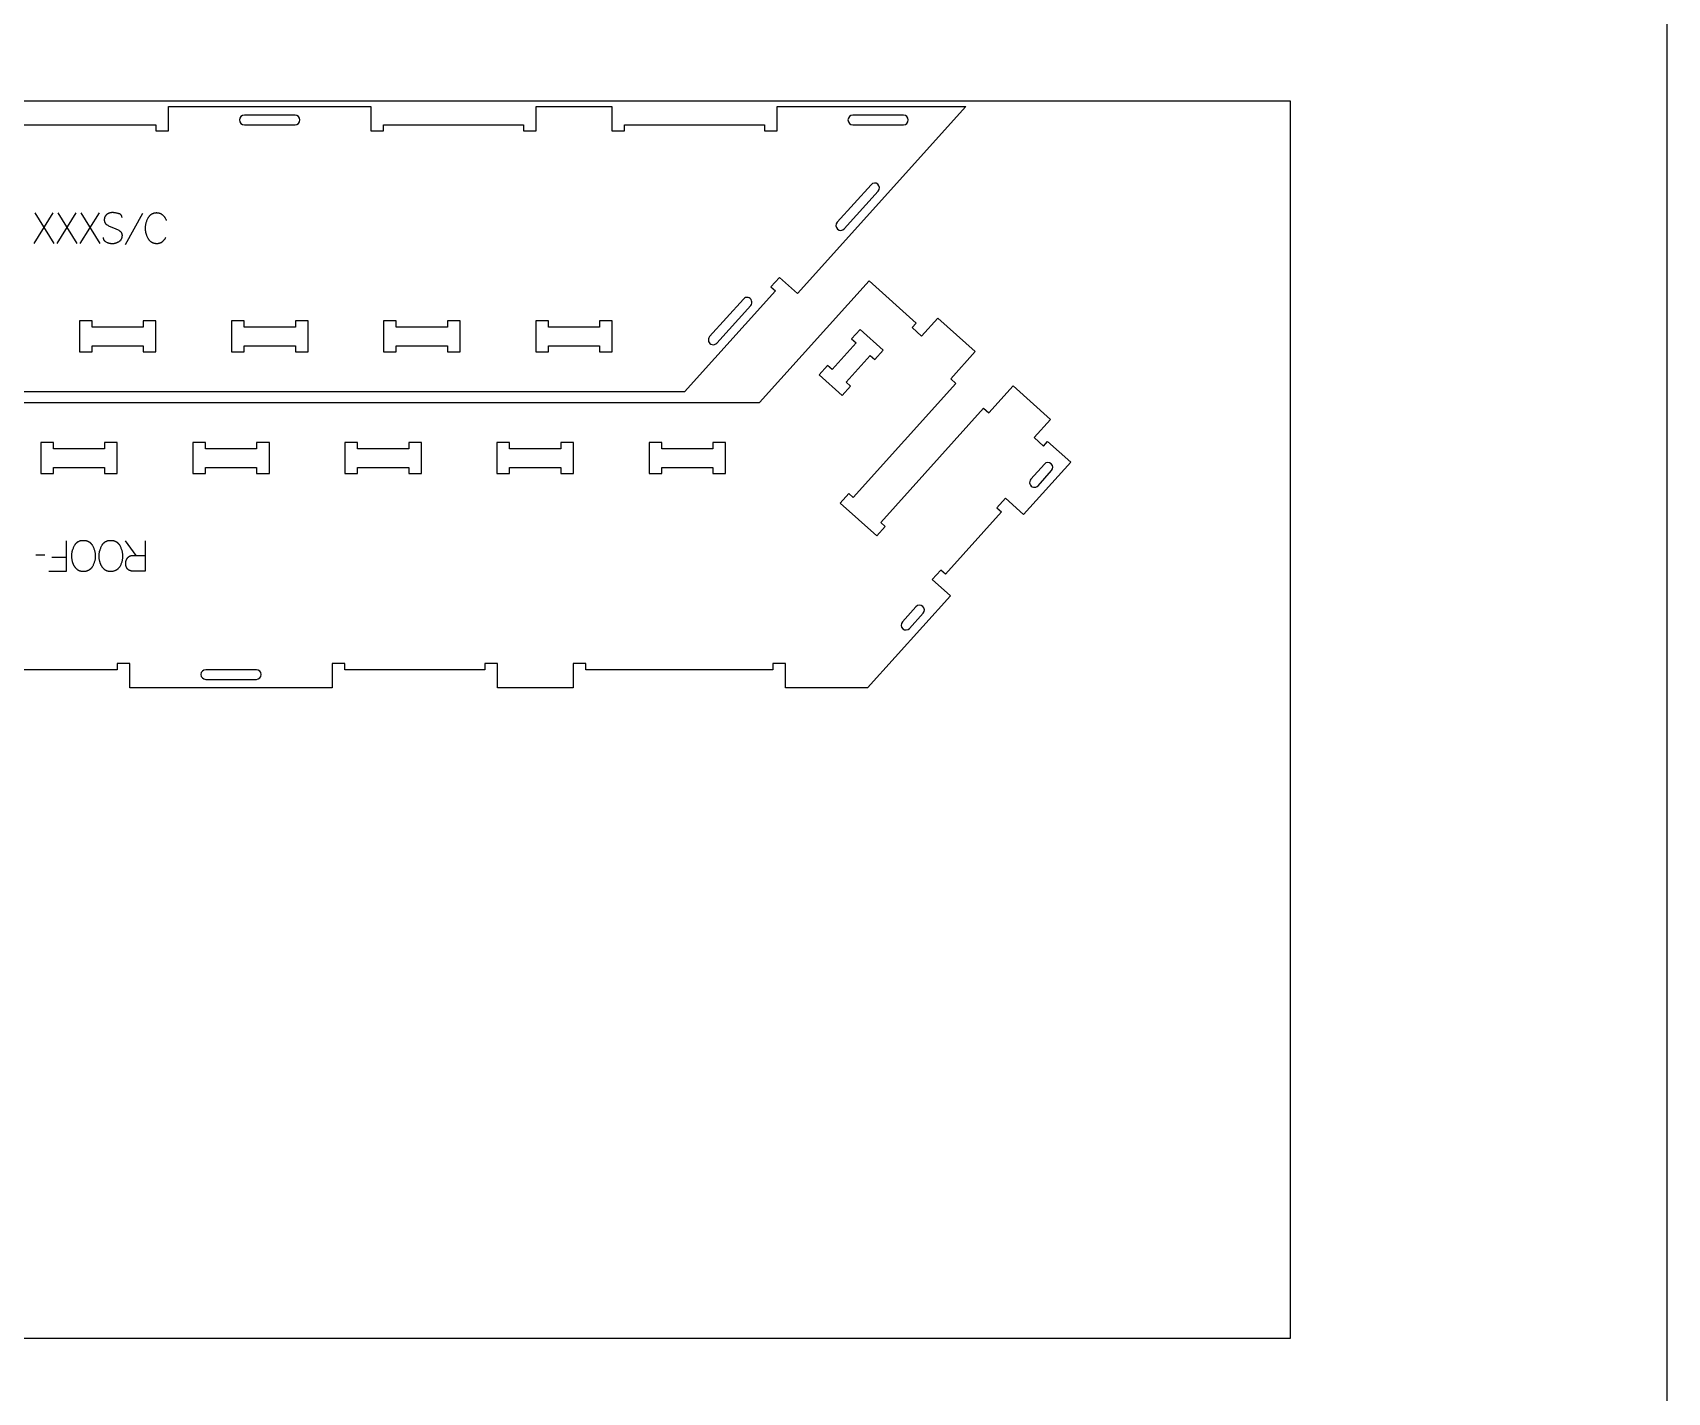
# Model space of a CAD drawing. Extents: x 0 to 4485, y 0 to 17041.
# Drawn here: x 1571 to 3183, y 10622 to 11963 of the extents above; entities that cross this region are included whole.
import ezdxf

# ---------------------------------------------------------------- set-up
doc = ezdxf.new("R2010")
doc.units = 0
for name, color, linetype in [('0_SHEET_SPRUCEPLY_2440X122', 1, 'CONTINUOUS'), ('1_ANYTOOL_1MMDEEP_LABELS_S', 2, 'CONTINUOUS'), ('3_ANYTOOL_CUTTHROUGH_INSID', 4, 'CONTINUOUS'), ('4_ANYTOOL_CUTTHROUGH_OUTSI', 5, 'CONTINUOUS'), ('DONOTCUT', 7, 'CONTINUOUS')]:
    doc.layers.add(name, color=color, linetype=linetype)

msp = doc.modelspace()

# ---------------------------------------------------------------- linework, layer by layer
at = {"layer": '0_SHEET_SPRUCEPLY_2440X122'}
msp.add_lwpolyline([(371.7, 11895.6), (371.7, 10675.6), (2811.7, 10675.6), (2811.7, 11895.6)], close=True, dxfattribs=at)
at = {"layer": '1_ANYTOOL_1MMDEEP_LABELS_S', "color": 2}
for points in [[(1591.3, 11785.4), (1572.4, 11755.4)], [(1592.6, 11755.4), (1573.6, 11785.4)], [(1614, 11785.4), (1595.1, 11755.4)], [(1615.3, 11755.4), (1596.3, 11785.4)], [(1636.8, 11785.4), (1617.9, 11755.4)], [(1638, 11755.4), (1619.1, 11785.4)], [(1659.4, 11780.8), (1659.4, 11781), (1659.4, 11781.1), (1659.4, 11781.1), (1659.4, 11781.2), (1659.4, 11781.3), (1659.3, 11781.4), (1659.3, 11781.5), (1659.3, 11781.6), (1659.3, 11781.7), (1659.3, 11781.8), (1659.3, 11781.8), (1659.3, 11781.9), (1659.2, 11782), (1659.2, 11782.1), (1659.2, 11782.2), (1659.2, 11782.2), (1659.1, 11782.3), (1659.1, 11782.4), (1659.1, 11782.5), (1659, 11782.5), (1659, 11782.6), (1659, 11782.7), (1658.9, 11782.8), (1658.9, 11782.8), (1658.8, 11782.9), (1658.8, 11783), (1658.8, 11783), (1658.7, 11783.1), (1658.7, 11783.2), (1658.6, 11783.2), (1658.6, 11783.3), (1658.5, 11783.4), (1658.5, 11783.4), (1658.4, 11783.5), (1658.3, 11783.5), (1658.3, 11783.6), (1658.2, 11783.6), (1658.2, 11783.7), (1658.1, 11783.8), (1658, 11783.8), (1658, 11783.9), (1657.9, 11783.9), (1657.8, 11784), (1657.8, 11784), (1657.7, 11784.1), (1657.6, 11784.1), (1657.5, 11784.2), (1657.5, 11784.2), (1657.4, 11784.2), (1657.3, 11784.3), (1657.2, 11784.3), (1657.1, 11784.4), (1656.9, 11784.5), (1656.7, 11784.6), (1656.5, 11784.6), (1656.3, 11784.7), (1656.1, 11784.8), (1655.3, 11785), (1654.5, 11785.2), (1653.7, 11785.3), (1652.9, 11785.5), (1652.6, 11785.5), (1652.2, 11785.6), (1651.8, 11785.6), (1651.4, 11785.6), (1651.1, 11785.7), (1650.7, 11785.7), (1650.4, 11785.7), (1650, 11785.7), (1649.8, 11785.7), (1649.6, 11785.7), (1649.4, 11785.7), (1649.2, 11785.7), (1649, 11785.7), (1648.8, 11785.6), (1648.7, 11785.6), (1648.5, 11785.6), (1648.3, 11785.6), (1648.1, 11785.5), (1647.9, 11785.5), (1647.7, 11785.4), (1647.6, 11785.4), (1647.4, 11785.4), (1647.2, 11785.3), (1647, 11785.2), (1646.9, 11785.2), (1646.7, 11785.1), (1646.5, 11785.1), (1646.3, 11785), (1646.2, 11784.9), (1646, 11784.8), (1645.8, 11784.8), (1645.7, 11784.7), (1645.5, 11784.6), (1645.3, 11784.5), (1645.2, 11784.4), (1645, 11784.3), (1644.9, 11784.2), (1644.7, 11784.1), (1644.5, 11784), (1644.4, 11783.9), (1644.2, 11783.8), (1644.1, 11783.6), (1643.9, 11783.5), (1643.8, 11783.4), (1643.7, 11783.3), (1643.5, 11783.1), (1643.4, 11783), (1643.3, 11782.9), (1643.2, 11782.7), (1643.1, 11782.6), (1643, 11782.4), (1642.9, 11782.3), (1642.8, 11782.1), (1642.7, 11782), (1642.6, 11781.8), (1642.5, 11781.7), (1642.4, 11781.5), (1642.4, 11781.3), (1642.3, 11781.2), (1642.3, 11781), (1642.2, 11780.8), (1642.1, 11780.6), (1642.1, 11780.5), (1642.1, 11780.3), (1642, 11780.1), (1642, 11779.9), (1642, 11779.7), (1641.9, 11779.5), (1641.9, 11779.3), (1641.9, 11779.1), (1641.9, 11778.9), (1641.9, 11778.7), (1641.9, 11778.5), (1641.9, 11778.3), (1641.9, 11778), (1641.9, 11777.8), (1642, 11777.6), (1642, 11777.4), (1642, 11777.2), (1642.1, 11777.1), (1642.1, 11776.9), (1642.2, 11776.7), (1642.2, 11776.5), (1642.3, 11776.3), (1642.3, 11776.3), (1642.4, 11776.2), (1642.4, 11776.1), (1642.4, 11776), (1642.5, 11775.9), (1642.5, 11775.8), (1642.6, 11775.8), (1642.6, 11775.7), (1642.7, 11775.6), (1642.7, 11775.5), (1642.7, 11775.4), (1642.8, 11775.4), (1642.8, 11775.3), (1642.9, 11775.2), (1643, 11775.1), (1643, 11775.1), (1643.1, 11775), (1643.1, 11774.9), (1643.2, 11774.9), (1643.2, 11774.8), (1643.3, 11774.7), (1643.4, 11774.7), (1643.4, 11774.6), (1643.5, 11774.5), (1643.6, 11774.4), (1643.8, 11774.3), (1643.9, 11774.2), (1644.1, 11774), (1644.2, 11773.9), (1644.4, 11773.8), (1644.6, 11773.7), (1644.7, 11773.6), (1645.4, 11773.2), (1646.2, 11772.8), (1646.9, 11772.5), (1647.7, 11772.1), (1648.5, 11771.8), (1649.3, 11771.4), (1650.1, 11771.1), (1650.9, 11770.8), (1651.7, 11770.5), (1652.5, 11770.2), (1653.3, 11769.8), (1654.1, 11769.5), (1654.8, 11769.1), (1655.6, 11768.7), (1656.3, 11768.3), (1656.9, 11767.9), (1657.1, 11767.8), (1657.3, 11767.7), (1657.4, 11767.5), (1657.5, 11767.5), (1657.6, 11767.4), (1657.6, 11767.4), (1657.7, 11767.3), (1657.8, 11767.2), (1657.9, 11767.2), (1657.9, 11767.1), (1658, 11767), (1658, 11767), (1658.1, 11766.9), (1658.2, 11766.8), (1658.2, 11766.8), (1658.3, 11766.7), (1658.3, 11766.6), (1658.4, 11766.5), (1658.4, 11766.5), (1658.5, 11766.4), (1658.5, 11766.3), (1658.6, 11766.2), (1658.6, 11766.2), (1658.7, 11766.1), (1658.7, 11766), (1658.8, 11765.9), (1658.8, 11765.8), (1658.9, 11765.7), (1658.9, 11765.7), (1658.9, 11765.6), (1659, 11765.5), (1659, 11765.4), (1659, 11765.3), (1659.1, 11765.2), (1659.1, 11765.1), (1659.1, 11765), (1659.1, 11764.9), (1659.2, 11764.8), (1659.2, 11764.6), (1659.3, 11764.4), (1659.3, 11764.2), (1659.3, 11764), (1659.4, 11763.8), (1659.4, 11763.5), (1659.4, 11763.3), (1659.4, 11763.1), (1659.4, 11762.9), (1659.4, 11762.7), (1659.3, 11762.4), (1659.3, 11762.2), (1659.3, 11762), (1659.3, 11761.8), (1659.2, 11761.5), (1659.2, 11761.3), (1659.1, 11761.1), (1659.1, 11760.9), (1659, 11760.7), (1659, 11760.5), (1658.9, 11760.3), (1658.8, 11760.1), (1658.8, 11759.9), (1658.7, 11759.7), (1658.6, 11759.5), (1658.5, 11759.4), (1658.4, 11759.2), (1658.3, 11759), (1658.2, 11758.8), (1658.1, 11758.7), (1658, 11758.5), (1657.8, 11758.4), (1657.7, 11758.2), (1657.6, 11758.1), (1657.4, 11757.9), (1657.3, 11757.8), (1657.2, 11757.6), (1657, 11757.5), (1656.8, 11757.4), (1656.7, 11757.2), (1656.5, 11757.1), (1656.3, 11757), (1656.2, 11756.9), (1655.8, 11756.7), (1655.4, 11756.5), (1655.1, 11756.3), (1654.7, 11756.1), (1654.3, 11755.9), (1654, 11755.8), (1653.8, 11755.7), (1653.6, 11755.6), (1653.4, 11755.6), (1653.2, 11755.5), (1653, 11755.5), (1652.8, 11755.4), (1652.6, 11755.3), (1652.4, 11755.3), (1652.2, 11755.3), (1652, 11755.2), (1651.8, 11755.2), (1651.6, 11755.2), (1651.4, 11755.1), (1651.2, 11755.1), (1650.8, 11755.1), (1650.4, 11755), (1650, 11755), (1649.6, 11755), (1649.2, 11755), (1648.8, 11755.1), (1648.4, 11755.1), (1648, 11755.2), (1647.6, 11755.2), (1647.2, 11755.3), (1646.8, 11755.4), (1646.4, 11755.5), (1646.1, 11755.6), (1645.7, 11755.7), (1645.3, 11755.9), (1645, 11756), (1644.6, 11756.2), (1644.3, 11756.4), (1643.9, 11756.6), (1643.7, 11756.7), (1643.6, 11756.8), (1643.4, 11756.9), (1643.3, 11757), (1643.1, 11757.1), (1643, 11757.2), (1642.8, 11757.3), (1642.7, 11757.4), (1642.6, 11757.6), (1642.5, 11757.7), (1642.4, 11757.8), (1642.2, 11758), (1642.2, 11758), (1642.1, 11758.1), (1642.1, 11758.2), (1642, 11758.2), (1642, 11758.3), (1641.9, 11758.4), (1641.9, 11758.5), (1641.9, 11758.5), (1641.8, 11758.6), (1641.8, 11758.7), (1641.7, 11758.7), (1641.7, 11758.8), (1641.7, 11758.9), (1641.6, 11759), (1641.6, 11759.1), (1641.6, 11759.1), (1641.5, 11759.2), (1641.5, 11759.3), (1641.5, 11759.4), (1641.4, 11759.5), (1641.4, 11759.6), (1641.3, 11759.8), (1641.3, 11760), (1641.3, 11760.1), (1641.2, 11760.3), (1641.2, 11760.5), (1641.2, 11760.7), (1641.2, 11760.9), (1641.2, 11761), (1641.2, 11761.2)], [(1679.7, 11784.9), (1662.5, 11754.1)], [(1703.3, 11777.9), (1703.2, 11778.3), (1703, 11778.7), (1702.8, 11779), (1702.6, 11779.4), (1702.4, 11779.8), (1702.2, 11780.1), (1702, 11780.5), (1701.8, 11780.8), (1701.5, 11781.2), (1701.3, 11781.5), (1701, 11781.8), (1700.7, 11782.1), (1700.5, 11782.4), (1700.2, 11782.7), (1699.9, 11783), (1699.6, 11783.2), (1699.4, 11783.4), (1699.2, 11783.5), (1699.1, 11783.6), (1698.9, 11783.7), (1698.8, 11783.9), (1698.6, 11784), (1698.4, 11784.1), (1698.2, 11784.2), (1698.1, 11784.3), (1697.9, 11784.4), (1697.7, 11784.4), (1697.5, 11784.5), (1697.3, 11784.6), (1697.2, 11784.7), (1697, 11784.8), (1696.8, 11784.8), (1696.6, 11784.9), (1696.4, 11785), (1696.2, 11785), (1696, 11785.1), (1695.8, 11785.1), (1695.6, 11785.2), (1695.4, 11785.2), (1695.2, 11785.2), (1695, 11785.3), (1694.8, 11785.3), (1694.6, 11785.3), (1694.3, 11785.3), (1694.1, 11785.3), (1693.9, 11785.4), (1693.7, 11785.4), (1693.5, 11785.4), (1693.1, 11785.4), (1692.8, 11785.3), (1692.4, 11785.3), (1692.1, 11785.3), (1691.8, 11785.2), (1691.5, 11785.2), (1691.2, 11785.1), (1690.9, 11785.1), (1690.6, 11785), (1690.3, 11784.9), (1690, 11784.8), (1689.7, 11784.7), (1689.4, 11784.6), (1689.3, 11784.5), (1689.1, 11784.5), (1689, 11784.4), (1688.9, 11784.3), (1688.7, 11784.3), (1688.6, 11784.2), (1688.5, 11784.1), (1688.4, 11784), (1688.2, 11784), (1688.1, 11783.9), (1688, 11783.8), (1687.9, 11783.7), (1687.7, 11783.6), (1687.6, 11783.5), (1687.4, 11783.3), (1687.1, 11783.1), (1686.9, 11782.9), (1686.7, 11782.7), (1686.5, 11782.5), (1686.3, 11782.3), (1686.1, 11782), (1685.9, 11781.8), (1685.7, 11781.5), (1685.5, 11781.2), (1685.3, 11781), (1685.1, 11780.7), (1684.8, 11780.1), (1684.5, 11779.5), (1684.2, 11778.9), (1683.9, 11778.3), (1683.6, 11777.6), (1683.4, 11777), (1683.2, 11776.4), (1683, 11775.7), (1682.9, 11775.1), (1682.7, 11774.4), (1682.6, 11773.8), (1682.5, 11773.1), (1682.4, 11772.4), (1682.4, 11771.8), (1682.3, 11771.1), (1682.3, 11770.4), (1682.3, 11769.7), (1682.4, 11769), (1682.4, 11768.3), (1682.5, 11767.6), (1682.6, 11766.9), (1682.7, 11766.3), (1682.9, 11765.6), (1682.9, 11765.3), (1683, 11765), (1683.1, 11764.7), (1683.2, 11764.3), (1683.3, 11764), (1683.4, 11763.7), (1683.5, 11763.4), (1683.7, 11763.1), (1683.9, 11762.5), (1684.2, 11761.8), (1684.5, 11761.2), (1684.8, 11760.6), (1685.2, 11760.1), (1685.3, 11759.8), (1685.5, 11759.5), (1685.7, 11759.2), (1685.9, 11759), (1686.1, 11758.7), (1686.3, 11758.5), (1686.6, 11758.2), (1686.8, 11758), (1687, 11757.8), (1687.2, 11757.6), (1687.5, 11757.4), (1687.6, 11757.3), (1687.7, 11757.2), (1687.8, 11757.1), (1688, 11757), (1688.1, 11756.9), (1688.2, 11756.8), (1688.4, 11756.8), (1688.5, 11756.7), (1688.6, 11756.6), (1688.7, 11756.5), (1688.9, 11756.5), (1689, 11756.4), (1689.3, 11756.3), (1689.6, 11756.1), (1689.9, 11756), (1690.2, 11755.9), (1690.5, 11755.8), (1690.8, 11755.7), (1691.1, 11755.7), (1691.4, 11755.6), (1691.7, 11755.5), (1692.1, 11755.5), (1692.4, 11755.4), (1692.7, 11755.4), (1693.1, 11755.4), (1693.4, 11755.4), (1693.8, 11755.4), (1694.2, 11755.4), (1694.6, 11755.4), (1694.7, 11755.4), (1694.9, 11755.4), (1695.1, 11755.4), (1695.3, 11755.5), (1695.5, 11755.5), (1695.6, 11755.5), (1695.8, 11755.6), (1696, 11755.6), (1696.2, 11755.6), (1696.3, 11755.7), (1696.5, 11755.7), (1696.7, 11755.8), (1696.8, 11755.8), (1697, 11755.9), (1697.1, 11755.9), (1697.3, 11756), (1697.4, 11756.1), (1697.6, 11756.1), (1697.7, 11756.2), (1697.9, 11756.3), (1698, 11756.4), (1698.2, 11756.4), (1698.3, 11756.5), (1698.5, 11756.6), (1698.6, 11756.7), (1698.8, 11756.8), (1698.9, 11756.9), (1699, 11757), (1699.3, 11757.2), (1699.6, 11757.4), (1699.8, 11757.6), (1700.1, 11757.9), (1700.3, 11758.1), (1700.5, 11758.3), (1700.8, 11758.6), (1701, 11758.9), (1701.2, 11759.1), (1701.4, 11759.4), (1701.7, 11759.7), (1701.9, 11760), (1702.1, 11760.3), (1702.3, 11760.6), (1702.4, 11760.9), (1702.6, 11761.2)], [(1587.1, 11432.1), (1604.8, 11432.1), (1604.8, 11462.1)], [(1673.4, 11447.6), (1662.9, 11462.1)], [(1682.4, 11462.1), (1682.4, 11432.1), (1671, 11432.1), (1670.6, 11432.1), (1670.1, 11432.1), (1669.9, 11432.1), (1669.6, 11432.1), (1669.4, 11432.1), (1669.2, 11432.2), (1669, 11432.2), (1668.8, 11432.2), (1668.5, 11432.3), (1668.3, 11432.3), (1668.1, 11432.4), (1667.9, 11432.4), (1667.8, 11432.5), (1667.6, 11432.5), (1667.4, 11432.6), (1667.2, 11432.7), (1667, 11432.7), (1666.8, 11432.8), (1666.7, 11432.9), (1666.5, 11433), (1666.3, 11433.1), (1666.2, 11433.2), (1666, 11433.2), (1665.9, 11433.3), (1665.7, 11433.4), (1665.6, 11433.6), (1665.5, 11433.7), (1665.3, 11433.8), (1665.2, 11433.9), (1665.1, 11434), (1664.9, 11434.1), (1664.8, 11434.3), (1664.7, 11434.4), (1664.6, 11434.5), (1664.5, 11434.7), (1664.4, 11434.8), (1664.3, 11435), (1664.2, 11435.1), (1664.1, 11435.3), (1664, 11435.4), (1663.9, 11435.6), (1663.9, 11435.8), (1663.8, 11435.9), (1663.7, 11436.1), (1663.6, 11436.3), (1663.6, 11436.5), (1663.5, 11436.6), (1663.5, 11436.8), (1663.4, 11437), (1663.4, 11437.2), (1663.3, 11437.4), (1663.3, 11437.6), (1663.2, 11437.8), (1663.2, 11438.1), (1663.2, 11438.3), (1663.1, 11438.5), (1663.1, 11438.7), (1663.1, 11438.9), (1663.1, 11439.4), (1663.1, 11439.9), (1663.1, 11440.1), (1663.1, 11440.2), (1663.1, 11440.4), (1663.1, 11440.6), (1663.1, 11440.8), (1663.1, 11440.9), (1663.2, 11441.1), (1663.2, 11441.3), (1663.2, 11441.4), (1663.3, 11441.6), (1663.3, 11441.8), (1663.3, 11441.9), (1663.4, 11442.1), (1663.4, 11442.3), (1663.5, 11442.4), (1663.5, 11442.6), (1663.6, 11442.8), (1663.6, 11442.9), (1663.7, 11443.1), (1663.8, 11443.2), (1663.8, 11443.4), (1663.9, 11443.6), (1664, 11443.7), (1664.1, 11443.9), (1664.2, 11444), (1664.3, 11444.2), (1664.3, 11444.3), (1664.4, 11444.5), (1664.5, 11444.6), (1664.6, 11444.8), (1664.7, 11444.9), (1664.9, 11445.1), (1665, 11445.2), (1665.1, 11445.4), (1665.2, 11445.5), (1665.3, 11445.6), (1665.4, 11445.8), (1665.6, 11445.9), (1665.7, 11446), (1665.8, 11446.1), (1666, 11446.2), (1666.1, 11446.3), (1666.2, 11446.4), (1666.4, 11446.5), (1666.5, 11446.6), (1666.6, 11446.7), (1666.8, 11446.8), (1666.9, 11446.9), (1667.1, 11446.9), (1667.2, 11447), (1667.4, 11447.1), (1667.6, 11447.1), (1667.7, 11447.2), (1667.9, 11447.2), (1668, 11447.3), (1668.2, 11447.3), (1668.4, 11447.4), (1668.6, 11447.4), (1668.7, 11447.4), (1668.9, 11447.5), (1669.1, 11447.5), (1669.3, 11447.5), (1669.4, 11447.5), (1671.4, 11447.6), (1673.4, 11447.6), (1682.4, 11447.6)], [(1574.5, 11448.2), (1583.3, 11448.3)], [(1590.3, 11446), (1604.8, 11446)]]:
    msp.add_lwpolyline(points, dxfattribs=at)
for points in [[(1621, 11431.7), (1620.6, 11431.7), (1620.3, 11431.7), (1619.9, 11431.8), (1619.5, 11431.8), (1619.4, 11431.8), (1619.2, 11431.9), (1619, 11431.9), (1618.9, 11431.9), (1618.7, 11432), (1618.5, 11432), (1618.4, 11432), (1618.2, 11432.1), (1618.1, 11432.1), (1617.9, 11432.2), (1617.7, 11432.2), (1617.6, 11432.3), (1617.4, 11432.3), (1617.3, 11432.4), (1617.1, 11432.5), (1617, 11432.5), (1616.9, 11432.6), (1616.7, 11432.7), (1616.6, 11432.8), (1616.4, 11432.8), (1616.3, 11432.9), (1616.2, 11433), (1616, 11433.1), (1615.9, 11433.2), (1615.6, 11433.4), (1615.4, 11433.6), (1615.1, 11433.8), (1614.9, 11434), (1614.7, 11434.2), (1614.4, 11434.4), (1614.2, 11434.6), (1614, 11434.9), (1613.8, 11435.1), (1613.6, 11435.3), (1613.4, 11435.6), (1613.2, 11435.9), (1613, 11436.1), (1612.8, 11436.4), (1612.6, 11436.7), (1612.4, 11436.9), (1612.3, 11437.2), (1612.1, 11437.5), (1612, 11437.8), (1611.8, 11438.1), (1611.7, 11438.4), (1611.5, 11438.7), (1611.4, 11439), (1611.3, 11439.3), (1611.2, 11439.6), (1611, 11440), (1610.9, 11440.3), (1610.8, 11440.6), (1610.7, 11440.9), (1610.6, 11441.3), (1610.6, 11441.6), (1610.5, 11442), (1610.3, 11442.6), (1610.2, 11443.3), (1610.1, 11444), (1610, 11444.6), (1609.9, 11445.3), (1609.9, 11445.9), (1609.9, 11446.6), (1609.8, 11447.2), (1609.9, 11447.9), (1609.9, 11448.5), (1609.9, 11449.1), (1610, 11449.8), (1610.1, 11450.4), (1610.2, 11451), (1610.4, 11451.7), (1610.5, 11452.3), (1610.7, 11453), (1610.9, 11453.6), (1611.2, 11454.2), (1611.4, 11454.9), (1611.7, 11455.5), (1612, 11456.1), (1612.3, 11456.8), (1612.6, 11457.4), (1612.8, 11457.7), (1613, 11458), (1613.2, 11458.3), (1613.4, 11458.6), (1613.6, 11458.9), (1613.8, 11459.2), (1614, 11459.4), (1614.2, 11459.7), (1614.3, 11459.8), (1614.4, 11459.9), (1614.5, 11460), (1614.7, 11460.1), (1614.8, 11460.2), (1614.9, 11460.3), (1615, 11460.4), (1615.1, 11460.5), (1615.3, 11460.6), (1615.4, 11460.7), (1615.5, 11460.8), (1615.6, 11460.9), (1615.8, 11461), (1615.9, 11461.1), (1616, 11461.2), (1616.2, 11461.2), (1616.3, 11461.3), (1616.5, 11461.4), (1616.6, 11461.5), (1616.7, 11461.5), (1616.9, 11461.6), (1617, 11461.7), (1617.2, 11461.7), (1617.3, 11461.8), (1617.5, 11461.9), (1617.6, 11461.9), (1617.8, 11462), (1617.9, 11462), (1618.2, 11462.1), (1618.6, 11462.2), (1618.9, 11462.3), (1619.2, 11462.3), (1619.6, 11462.4), (1619.9, 11462.4), (1620.2, 11462.5), (1620.6, 11462.5), (1621, 11462.5), (1621.3, 11462.5), (1621.7, 11462.5), (1622.1, 11462.5), (1622.5, 11462.5), (1622.8, 11462.4), (1623.2, 11462.4), (1623.5, 11462.3), (1623.9, 11462.3), (1624.2, 11462.2), (1624.5, 11462.1), (1624.9, 11462), (1625, 11462), (1625.2, 11461.9), (1625.3, 11461.9), (1625.5, 11461.8), (1625.6, 11461.7), (1625.8, 11461.7), (1625.9, 11461.6), (1626.1, 11461.5), (1626.2, 11461.5), (1626.4, 11461.4), (1626.5, 11461.3), (1626.7, 11461.2), (1626.8, 11461.1), (1626.9, 11461.1), (1627.1, 11461), (1627.2, 11460.9), (1627.3, 11460.8), (1627.5, 11460.7), (1627.6, 11460.6), (1627.7, 11460.5), (1627.8, 11460.4), (1628, 11460.3), (1628.1, 11460.2), (1628.2, 11460.1), (1628.3, 11460), (1628.4, 11459.8), (1628.6, 11459.7), (1628.7, 11459.6), (1628.8, 11459.5), (1628.9, 11459.4), (1629.1, 11459.1), (1629.3, 11458.8), (1629.5, 11458.6), (1629.7, 11458.3), (1629.9, 11458), (1630.1, 11457.7), (1630.3, 11457.3), (1630.6, 11456.7), (1630.9, 11456), (1631.2, 11455.4), (1631.5, 11454.7), (1631.7, 11454.1), (1632, 11453.4), (1632.2, 11452.8), (1632.3, 11452.1), (1632.5, 11451.5), (1632.6, 11450.8), (1632.8, 11450.2), (1632.9, 11449.5), (1632.9, 11448.9), (1633, 11448.2), (1633, 11447.6), (1633, 11446.9), (1633, 11446.2), (1633, 11445.5), (1632.9, 11444.9), (1632.9, 11444.2), (1632.8, 11443.5), (1632.6, 11442.9), (1632.5, 11442.2), (1632.3, 11441.5), (1632.1, 11440.9), (1631.9, 11440.3), (1631.7, 11439.6), (1631.4, 11439), (1631.1, 11438.4), (1630.8, 11437.7), (1630.5, 11437.1), (1630.1, 11436.5), (1630, 11436.2), (1629.8, 11435.9), (1629.6, 11435.7), (1629.4, 11435.4), (1629.2, 11435.1), (1628.9, 11434.9), (1628.7, 11434.7), (1628.5, 11434.4), (1628.4, 11434.3), (1628.2, 11434.2), (1628.1, 11434.1), (1628, 11434), (1627.9, 11433.9), (1627.8, 11433.8), (1627.6, 11433.7), (1627.5, 11433.6), (1627.4, 11433.5), (1627.2, 11433.4), (1627.1, 11433.3), (1627, 11433.2), (1626.8, 11433.2), (1626.7, 11433.1), (1626.6, 11433), (1626.4, 11432.9), (1626.3, 11432.8), (1626.1, 11432.8), (1625.8, 11432.6), (1625.5, 11432.5), (1625.2, 11432.4), (1624.9, 11432.3), (1624.6, 11432.2), (1624.2, 11432.1), (1623.9, 11432), (1623.6, 11431.9), (1623.2, 11431.9), (1622.9, 11431.8), (1622.5, 11431.8), (1622.1, 11431.8), (1621.8, 11431.7), (1621.4, 11431.7)], [(1647.9, 11431.7), (1647.6, 11431.7), (1647.2, 11431.7), (1646.9, 11431.8), (1646.5, 11431.8), (1646.3, 11431.8), (1646.2, 11431.9), (1646, 11431.9), (1645.8, 11431.9), (1645.7, 11432), (1645.5, 11432), (1645.3, 11432), (1645.2, 11432.1), (1645, 11432.1), (1644.9, 11432.2), (1644.7, 11432.2), (1644.6, 11432.3), (1644.4, 11432.3), (1644.3, 11432.4), (1644.1, 11432.5), (1644, 11432.5), (1643.8, 11432.6), (1643.7, 11432.7), (1643.5, 11432.8), (1643.4, 11432.8), (1643.3, 11432.9), (1643.1, 11433), (1643, 11433.1), (1642.8, 11433.2), (1642.6, 11433.4), (1642.3, 11433.6), (1642.1, 11433.8), (1641.8, 11434), (1641.6, 11434.2), (1641.4, 11434.4), (1641.2, 11434.6), (1640.9, 11434.9), (1640.7, 11435.1), (1640.5, 11435.3), (1640.3, 11435.6), (1640.1, 11435.9), (1639.9, 11436.1), (1639.7, 11436.4), (1639.6, 11436.7), (1639.4, 11436.9), (1639.2, 11437.2), (1639.1, 11437.5), (1638.9, 11437.8), (1638.8, 11438.1), (1638.6, 11438.4), (1638.5, 11438.7), (1638.4, 11439), (1638.2, 11439.3), (1638.1, 11439.6), (1638, 11440), (1637.9, 11440.3), (1637.8, 11440.6), (1637.7, 11440.9), (1637.6, 11441.3), (1637.5, 11441.6), (1637.4, 11442), (1637.3, 11442.6), (1637.2, 11443.3), (1637, 11444), (1637, 11444.6), (1636.9, 11445.3), (1636.8, 11445.9), (1636.8, 11446.6), (1636.8, 11447.2), (1636.8, 11447.9), (1636.9, 11448.5), (1636.9, 11449.1), (1637, 11449.8), (1637.1, 11450.4), (1637.2, 11451), (1637.3, 11451.7), (1637.5, 11452.3), (1637.7, 11453), (1637.9, 11453.6), (1638.1, 11454.2), (1638.4, 11454.9), (1638.6, 11455.5), (1638.9, 11456.1), (1639.2, 11456.8), (1639.6, 11457.4), (1639.7, 11457.7), (1639.9, 11458), (1640.1, 11458.3), (1640.3, 11458.6), (1640.5, 11458.9), (1640.7, 11459.2), (1640.9, 11459.4), (1641.2, 11459.7), (1641.3, 11459.8), (1641.4, 11459.9), (1641.5, 11460), (1641.6, 11460.1), (1641.7, 11460.2), (1641.8, 11460.3), (1642, 11460.4), (1642.1, 11460.5), (1642.2, 11460.6), (1642.3, 11460.7), (1642.5, 11460.8), (1642.6, 11460.9), (1642.7, 11461), (1642.9, 11461.1), (1643, 11461.2), (1643.1, 11461.2), (1643.3, 11461.3), (1643.4, 11461.4), (1643.5, 11461.5), (1643.7, 11461.5), (1643.8, 11461.6), (1644, 11461.7), (1644.1, 11461.7), (1644.3, 11461.8), (1644.4, 11461.9), (1644.6, 11461.9), (1644.7, 11462), (1644.9, 11462), (1645.2, 11462.1), (1645.5, 11462.2), (1645.8, 11462.3), (1646.2, 11462.3), (1646.5, 11462.4), (1646.9, 11462.4), (1647.2, 11462.5), (1647.6, 11462.5), (1647.9, 11462.5), (1648.3, 11462.5), (1648.7, 11462.5), (1649.1, 11462.5), (1649.4, 11462.5), (1649.8, 11462.4), (1650.1, 11462.4), (1650.5, 11462.3), (1650.8, 11462.3), (1651.2, 11462.2), (1651.5, 11462.1), (1651.8, 11462), (1652, 11462), (1652.1, 11461.9), (1652.3, 11461.9), (1652.4, 11461.8), (1652.6, 11461.7), (1652.7, 11461.7), (1652.9, 11461.6), (1653, 11461.5), (1653.2, 11461.5), (1653.3, 11461.4), (1653.5, 11461.3), (1653.6, 11461.2), (1653.8, 11461.1), (1653.9, 11461.1), (1654, 11461), (1654.2, 11460.9), (1654.3, 11460.8), (1654.4, 11460.7), (1654.5, 11460.6), (1654.7, 11460.5), (1654.8, 11460.4), (1654.9, 11460.3), (1655, 11460.2), (1655.2, 11460.1), (1655.3, 11460), (1655.4, 11459.8), (1655.5, 11459.7), (1655.6, 11459.6), (1655.7, 11459.5), (1655.9, 11459.4), (1656.1, 11459.1), (1656.3, 11458.8), (1656.5, 11458.6), (1656.7, 11458.3), (1656.9, 11458), (1657.1, 11457.7), (1657.2, 11457.3), (1657.6, 11456.7), (1657.9, 11456), (1658.2, 11455.4), (1658.4, 11454.7), (1658.7, 11454.1), (1658.9, 11453.4), (1659.1, 11452.8), (1659.3, 11452.1), (1659.5, 11451.5), (1659.6, 11450.8), (1659.7, 11450.2), (1659.8, 11449.5), (1659.9, 11448.9), (1659.9, 11448.2), (1660, 11447.6), (1660, 11446.9), (1660, 11446.2), (1659.9, 11445.5), (1659.9, 11444.9), (1659.8, 11444.2), (1659.7, 11443.5), (1659.6, 11442.9), (1659.4, 11442.2), (1659.3, 11441.5), (1659.1, 11440.9), (1658.9, 11440.3), (1658.6, 11439.6), (1658.4, 11439), (1658.1, 11438.4), (1657.8, 11437.7), (1657.5, 11437.1), (1657.1, 11436.5), (1656.9, 11436.2), (1656.7, 11435.9), (1656.5, 11435.7), (1656.3, 11435.4), (1656.1, 11435.1), (1655.9, 11434.9), (1655.7, 11434.7), (1655.4, 11434.4), (1655.3, 11434.3), (1655.2, 11434.2), (1655.1, 11434.1), (1655, 11434), (1654.8, 11433.9), (1654.7, 11433.8), (1654.6, 11433.7), (1654.5, 11433.6), (1654.3, 11433.5), (1654.2, 11433.4), (1654.1, 11433.3), (1653.9, 11433.2), (1653.8, 11433.2), (1653.6, 11433.1), (1653.5, 11433), (1653.4, 11432.9), (1653.2, 11432.8), (1653.1, 11432.8), (1652.8, 11432.6), (1652.5, 11432.5), (1652.2, 11432.4), (1651.9, 11432.3), (1651.5, 11432.2), (1651.2, 11432.1), (1650.9, 11432), (1650.5, 11431.9), (1650.2, 11431.9), (1649.8, 11431.8), (1649.5, 11431.8), (1649.1, 11431.8), (1648.7, 11431.7), (1648.3, 11431.7)]]:
    msp.add_lwpolyline(points, close=True, dxfattribs=at)
at = {"layer": '3_ANYTOOL_CUTTHROUGH_INSID', "color": 4}
for points in [[(1830.1, 11881.9), (1780.1, 11881.9, 1), (1780.1, 11872.4), (1830.1, 11872.4, 1)], [(2430.1, 11881.9), (2380.1, 11881.9, 1), (2380.1, 11872.4), (2430.1, 11872.4, 1)], [(2405.2, 11807, 1), (2398.1, 11813.3), (2364.7, 11776.2, 1), (2371.7, 11769.8)], [(2279.4, 11694.2, 1), (2272.3, 11700.5), (2238.9, 11663.4, 1), (2245.9, 11657)], [(2562.8, 11516.4), (2576.1, 11531.3, 1), (2569.1, 11537.7), (2555.7, 11522.8, 1)], [(2449.5, 11390.6, 1), (2442.4, 11397), (2429, 11382.1, 1), (2436.1, 11375.7)], [(1742, 11325.4), (1792, 11325.4, 1), (1792, 11334.9), (1742, 11334.9, 1)]]:
    msp.add_lwpolyline(points, format="xyb", close=True, dxfattribs=at)
for points in [[(1655.1, 11654.4), (1680.4, 11654.4), (1680.4, 11648.4), (1692.9, 11648.4), (1692.9, 11678.9), (1680.4, 11678.9), (1680.4, 11672.9), (1629.9, 11672.9), (1629.9, 11678.9), (1617.4, 11678.9), (1617.4, 11648.4), (1629.9, 11648.4), (1629.9, 11654.4)], [(1779.9, 11672.9), (1779.9, 11678.9), (1767.4, 11678.9), (1767.4, 11648.4), (1779.9, 11648.4), (1779.9, 11654.4), (1830.4, 11654.4), (1830.4, 11648.4), (1842.9, 11648.4), (1842.9, 11678.9), (1830.4, 11678.9), (1830.4, 11672.9)], [(1955.1, 11672.9), (1929.9, 11672.9), (1929.9, 11678.9), (1917.4, 11678.9), (1917.4, 11648.4), (1929.9, 11648.4), (1929.9, 11654.4), (1980.4, 11654.4), (1980.4, 11648.4), (1992.9, 11648.4), (1992.9, 11678.9), (1980.4, 11678.9), (1980.4, 11672.9)], [(2067.4, 11678.9), (2067.4, 11648.4), (2079.9, 11648.4), (2079.9, 11654.4), (2130.4, 11654.4), (2130.4, 11648.4), (2142.9, 11648.4), (2142.9, 11678.9), (2130.4, 11678.9), (2130.4, 11672.9), (2079.9, 11672.9), (2079.9, 11678.9)], [(2387.4, 11670.6), (2379, 11661.3), (2383.5, 11657.3), (2359.7, 11630.9), (2355.3, 11635), (2346.9, 11625.7), (2369.6, 11605.3), (2377.9, 11614.6), (2373.5, 11618.6), (2397.2, 11644.9), (2401.7, 11640.9), (2410.1, 11650.2)], [(1617, 11552.9), (1591.7, 11552.9), (1591.7, 11558.9), (1579.2, 11558.9), (1579.2, 11528.4), (1591.7, 11528.4), (1591.7, 11534.4), (1642.2, 11534.4), (1642.2, 11528.4), (1654.7, 11528.4), (1654.7, 11558.9), (1642.2, 11558.9), (1642.2, 11552.9)], [(1792.2, 11534.4), (1792.2, 11528.4), (1804.7, 11528.4), (1804.7, 11558.9), (1792.2, 11558.9), (1792.2, 11552.9), (1741.7, 11552.9), (1741.7, 11558.9), (1729.2, 11558.9), (1729.2, 11528.4), (1741.7, 11528.4), (1741.7, 11534.4)], [(1917, 11552.9), (1891.7, 11552.9), (1891.7, 11558.9), (1879.2, 11558.9), (1879.2, 11528.4), (1891.7, 11528.4), (1891.7, 11534.4), (1942.2, 11534.4), (1942.2, 11528.4), (1954.7, 11528.4), (1954.7, 11558.9), (1942.2, 11558.9), (1942.2, 11552.9)], [(2104.7, 11528.4), (2104.7, 11558.9), (2092.2, 11558.9), (2092.2, 11552.9), (2041.7, 11552.9), (2041.7, 11558.9), (2029.2, 11558.9), (2029.2, 11528.4), (2041.7, 11528.4), (2041.7, 11534.4), (2092.2, 11534.4), (2092.2, 11528.4)], [(2217, 11552.9), (2191.7, 11552.9), (2191.7, 11558.9), (2179.2, 11558.9), (2179.2, 11528.4), (2191.7, 11528.4), (2191.7, 11534.4), (2242.2, 11534.4), (2242.2, 11528.4), (2254.7, 11528.4), (2254.7, 11558.9), (2242.2, 11558.9), (2242.2, 11552.9)]]:
    msp.add_lwpolyline(points, close=True, dxfattribs=at)
at = {"layer": '4_ANYTOOL_CUTTHROUGH_OUTSI', "color": 5}
for points in [[(1554.9, 11872.4), (1655.1, 11872.4), (1692.9, 11872.4), (1692.9, 11866.4), (1705.4, 11866.4), (1705.4, 11890.4), (1904.9, 11890.4), (1904.9, 11866.4), (1917.4, 11866.4), (1917.4, 11872.4), (2055.4, 11872.4), (2055.4, 11866.4), (2067.9, 11866.4), (2067.9, 11890.4), (2142.4, 11890.4), (2142.4, 11866.4), (2154.9, 11866.4), (2154.9, 11872.4), (2292.9, 11872.4), (2292.9, 11866.4), (2305.4, 11866.4), (2305.4, 11890.4), (2491.7, 11890.4), (2325.5, 11705.8), (2307.7, 11721.8), (2299.3, 11712.5), (2303.8, 11708.5), (2214, 11608.9), (684, 11608.9)], [(758, 11598.4), (2288, 11598.4), (2396.2, 11718.5), (2442.7, 11676.7), (2438.7, 11672.3), (2447.9, 11663.9), (2464, 11681.7), (2500.8, 11648.6), (2476.7, 11621.9), (2481.9, 11617.2), (2380.5, 11504.6), (2376.1, 11508.6), (2367.7, 11499.3), (2403.7, 11466.9), (2412.1, 11476.1), (2407.7, 11480.2), (2509, 11592.7), (2514.2, 11588.1), (2538.3, 11614.8), (2575.1, 11581.7), (2559, 11563.9), (2568.3, 11555.5), (2572.3, 11560), (2595, 11539.5), (2548.5, 11487.9), (2530.7, 11504), (2522.3, 11494.7), (2526.8, 11490.6), (2471.4, 11429.1), (2466.9, 11433.1), (2458.5, 11423.8), (2476.4, 11407.8), (2394.5, 11316.9), (2313.9, 11316.9), (2313.9, 11340.9), (2301.4, 11340.9), (2301.4, 11334.9), (2116.7, 11334.9), (2116.7, 11340.9), (2104.2, 11340.9), (2104.2, 11316.9), (2029.7, 11316.9), (2029.7, 11340.9), (2017.2, 11340.9), (2017.2, 11334.9), (1879.2, 11334.9), (1879.2, 11340.9), (1866.7, 11340.9), (1866.7, 11316.9), (1667.2, 11316.9), (1667.2, 11340.9), (1654.7, 11340.9), (1654.7, 11334.9), (1516.7, 11334.9)]]:
    msp.add_lwpolyline(points, dxfattribs=at)
at = {"layer": 'DONOTCUT'}
msp.add_lwpolyline([(0, 0), (3183.4, 0), (3183.4, 13863.5), (0, 13863.5)], close=True, dxfattribs=at)

doc.saveas('drawing.dxf')
